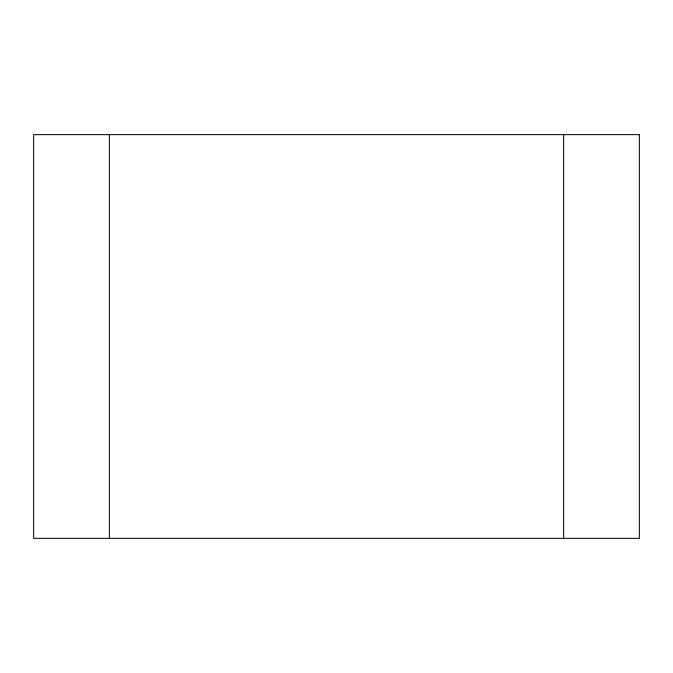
<?xml version="1.0" encoding="UTF-8"?>
<svg xmlns="http://www.w3.org/2000/svg" width="673" height="673" viewBox="0 0 673 673"><rect width="100%" height="100%" fill="white"/><g stroke="black" fill="none" stroke-linecap="round" stroke-linejoin="round"><path stroke-width="1.01" d="M563.638 134.65L563.638 538.35M109.363 134.65L109.363 538.35M639.35 134.65L33.65 134.65L33.65 538.35L639.35 538.35L639.35 134.65"/></g></svg>
